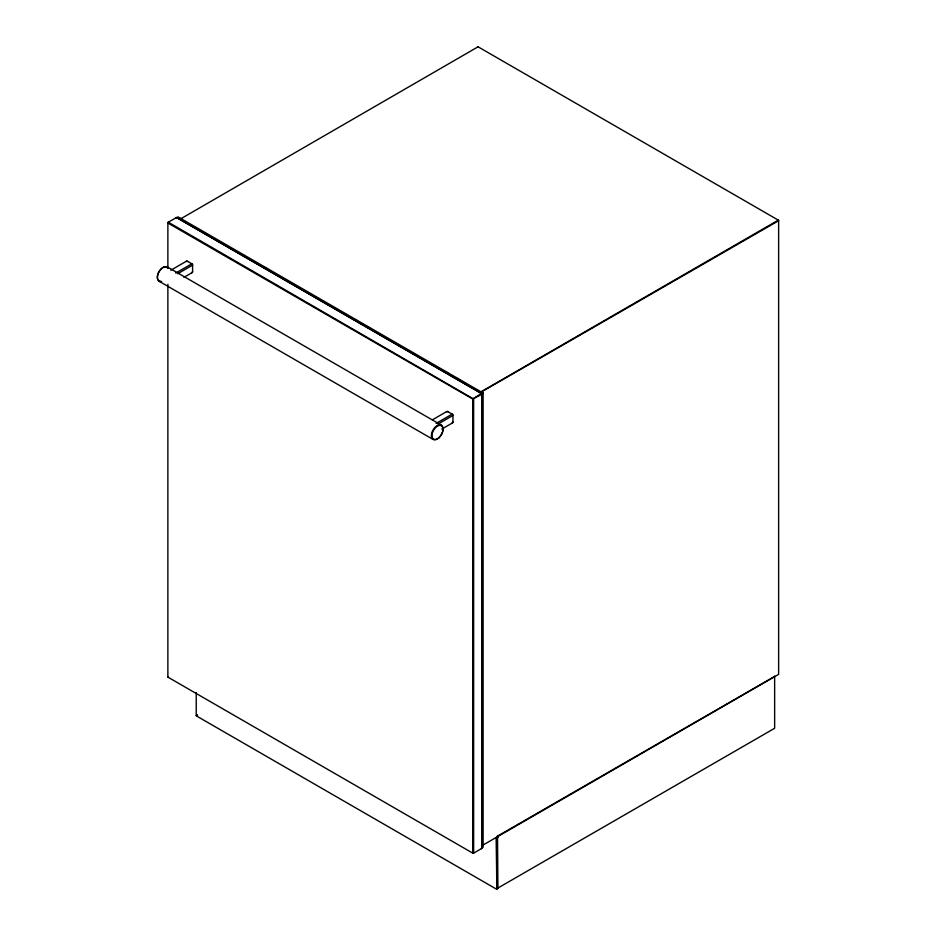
<?xml version="1.0" encoding="UTF-8"?>
<svg xmlns="http://www.w3.org/2000/svg" width="936" height="936" viewBox="0 0 936 936"><rect width="100%" height="100%" fill="white"/><g stroke="black" fill="none" stroke-linecap="round" stroke-linejoin="round"><path stroke-width="1.4" d="M176.05 217.76L178.121 216.93L483.116 393.015L483.116 847.209L481.946 847.876L481.818 393.763L483.116 393.167L481.818 393.763L176.506 217.491L167.872 222.475L167.872 268.269M176.951 217.76L482.075 393.763L481.818 847.805M180.882 218.369L180.554 218.93L478.062 46.8L778.635 220.334L778.635 674.376L482.403 845.407M191.81 272.786L192.594 271.44M452.17 423.095L452.942 421.75M481.139 391.728L480.811 392.289L778.635 220.709L778.319 220.147L481.139 391.728L481.467 392.289M481.361 848.671L481.818 847.876M496.548 837.872L496.805 889.048L496.291 838.328L497.917 837.392M170.797 270.235L186.884 260.945L192.594 264.244L192.594 272.341L183.936 277.337M175.734 273.078L191.81 263.8L192.594 265.145L177.746 273.71M432.385 419.831L447.232 411.267L452.942 414.554L452.942 422.651L441.815 429.074M436.082 423.4L452.17 414.11L452.942 415.455L438.106 424.031M197.332 714.87L196.232 715.513L197.59 715.326M774.645 676.424L497.262 836.269M477.734 46.987L478.378 46.987M186.1 261.401L187.656 261.401M446.46 411.711L448.016 411.711M496.291 838.328L497.648 837.24M497.788 888.112L774.645 728.267L774.645 676.12M263.823 267.006L266.351 268.468M354.65 319.445L357.178 320.908M366.011 326.009L369.79 328.185M445.489 371.896L448.016 373.347M456.85 378.448L460.629 380.636M167.333 266.947L441.312 425.12A8.26 4.774 -60 0 1 438.691 437.919A8.26 4.774 -60 0 1 431.543 433.789A8.26 4.774 -60 0 1 441.312 425.12M159.073 281.245L433.052 439.429M497.519 835.813L497.917 888.416L496.548 889.2L196.232 715.806L196.232 692.628M167.872 676.588L168.328 677.371M481.818 393.763L481.818 848.402L473.195 853.386L167.872 677.114L167.872 284.322M161.694 281.479A8.26 4.774 -60 0 1 158.57 272.668A8.26 4.774 -60 0 1 168.258 267.801M157.552 278.635A7.792 4.505 -60 0 1 160.77 269.252A7.792 4.505 -60 0 1 167.649 267.965M160.114 281.011A7.792 4.505 -60 0 1 158.102 279.852M168.328 222.218L167.872 223.002L472.738 399.017L481.818 394.29L481.361 393.506L472.738 399.017L472.738 853.129L473.639 853.129L473.639 399.017L168.328 222.218M438.925 437.791A7.792 4.505 -60 0 0 441.406 425.716A7.792 4.505 -60 0 0 432.175 433.894A7.792 4.505 -60 0 0 438.925 437.791"/></g></svg>
